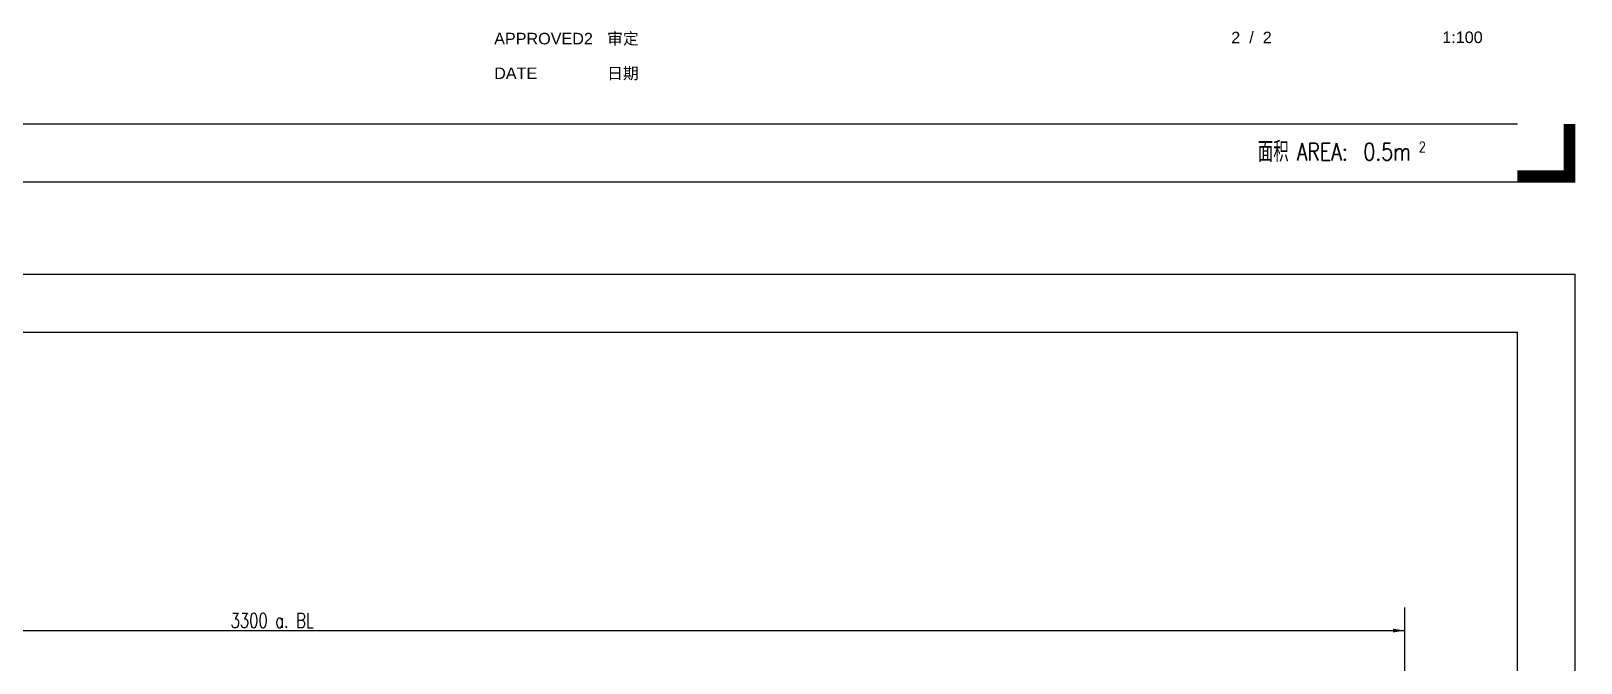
# Model space of a CAD drawing. Extents: x 444792 to 563892, y 548457 to 594763.
# Drawn here: x 537080 to 563892, y 583838 to 594763 of the extents above; entities that cross this region are included whole.
import ezdxf
from ezdxf.enums import TextEntityAlignment as Align

# ---------------------------------------------------------------- set-up
doc = ezdxf.new("R2010")
doc.units = 0
doc.header["$LTSCALE"] = 40
doc.header["$MEASUREMENT"] = 0
doc.layers.get('0').update_dxf_attribs({"linetype": 'CONTINUOUS'})
doc.layers.add('BT_CHI', color=7, linetype='CONTINUOUS')
doc.layers.add('BT_ENG', color=7, linetype='CONTINUOUS')
doc.styles.add('CHINESE', font='romand.shx', dxfattribs={"width": 0.8, "height": 800, "bigfont": 'hzdx.shx'})
doc.styles.add('ENGNISH', font='romans.shx', dxfattribs={"width": 0.8, "height": 750})
doc.styles.add('ROMANS', font='romans.shx', dxfattribs={"width": 0.75, "height": 250, "bigfont": 'hzdx.shx'})
doc.styles.add('SWISS721LIGHTBT', font='swissl.ttf')

msp = doc.modelspace()

# ---------------------------------------------------------------- linework, layer by layer
at = {"color": 2}
for p, q in [((447392.4, 593156.6), (562792.4, 593156.6)), ((447392.4, 589556.6), (562792.4, 589556.6)), ((562792.4, 549556.6), (562792.4, 589556.6))]:
    msp.add_line(p, q, dxfattribs=at)
msp.add_line((560843.3, 573030.7), (560843.3, 584797.7))
at = {"color": 1, "linetype": 'ByBlock'}
msp.add_line((455200.3, 584397.5), (560839, 584397.5), dxfattribs=at)
msp.add_solid([(560639, 584430.8), (560639, 584364.1), (560839, 584397.5)], dxfattribs=at)
at = {"layer": 'BT_ENG'}
for p, q in [((444892.4, 592156.6), (563792.4, 592156.6)), ((444892.4, 590556.6), (563792.4, 590556.6)), ((563792.4, 548556.6), (563792.4, 590556.6))]:
    msp.add_line(p, q, dxfattribs=at)
at = {"layer": 'BT_ENG', "const_width": 200}
for points in [[(563692.4, 592156.6), (563692.4, 593156.6)], [(563792.4, 592256.6), (562792.4, 592256.6)]]:
    msp.add_lwpolyline(points, dxfattribs=at)

# ---------------------------------------------------------------- texts
at = {"style": 'SWISS721LIGHTBT'}
for s, p in [('APPROVED2', (545092.4, 594631.6)), ('DATE', (545092.4, 594031.6))]:
    msp.add_text(s, height=200, dxfattribs=at).set_placement(p, align=Align.MIDDLE_LEFT)
for s, p in [('审定', (547592.4, 594631.6)), ('日期', (547592.4, 594031.6))]:
    msp.add_text(s, height=200, dxfattribs=at).set_placement(p, align=Align.MIDDLE_RIGHT)
for s, p in [('2  /  2', (558192.4, 594654.5)), ('1:100', (561842.4, 594654.5))]:
    msp.add_text(s, height=200, dxfattribs=at).set_placement(p, align=Align.MIDDLE)
at = {"color": 1, "linetype": 'ByBlock', "insert": (541251.8, 584572.5), "char_height": 250, "attachment_point": 5, "style": 'ROMANS'}
msp.add_mtext('3300 a. BL', dxfattribs=at)
at = {"layer": 'BT_CHI', "style": 'CHINESE', "width": 0.8}
msp.add_text('面积', height=350, dxfattribs=at).set_placement((558303, 592500.8, -571.4))
at = {"layer": 'BT_ENG', "style": 'ENGNISH', "width": 0.8}
for s, height, p in [('AREA:', 300, (558975.4, 592526, -500)), ('0.5m', 300, (560128.7, 592526, -500)), ('2', 180, (561084.3, 592669.1, -300))]:
    msp.add_text(s, height=height, dxfattribs=at).set_placement(p)

doc.saveas('drawing.dxf')
